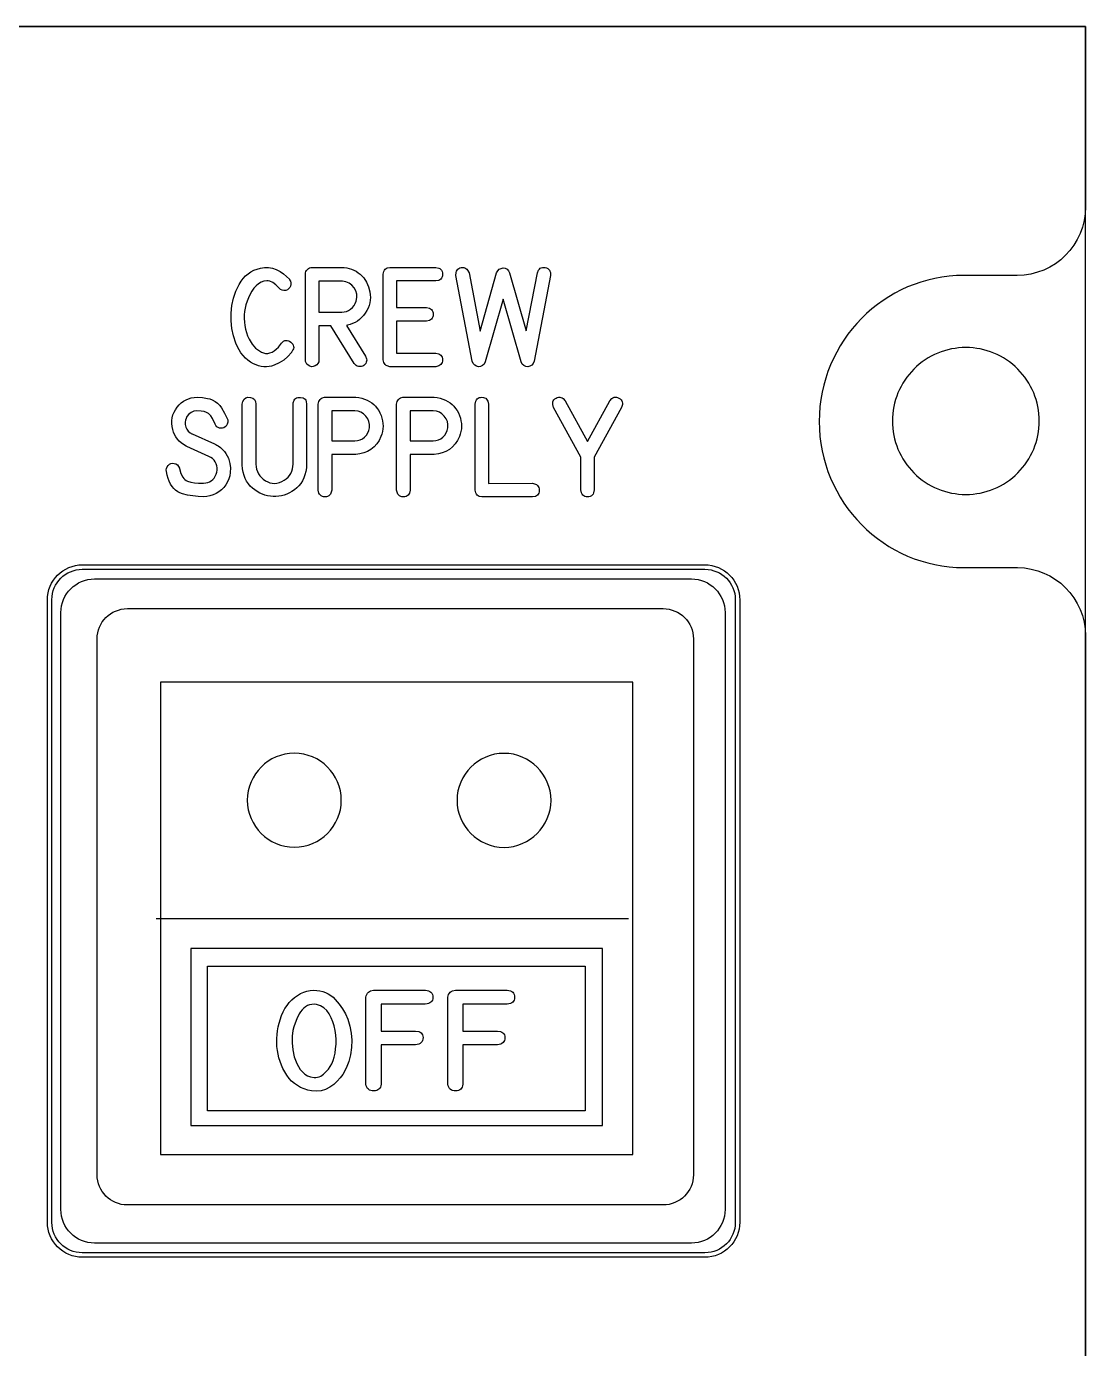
# Model space of a CAD drawing. Extents: x 214 to 359, y 82 to 686.
# Drawn here: x 323.5 to 359.38, y 207.11 to 251.9 of the extents above; entities that cross this region are included whole.
import ezdxf

# ---------------------------------------------------------------- set-up
doc = ezdxf.new("R2010")
doc.units = 0
for name, color, linetype in [('_BACKPANEL', 5, 'CONTINUOUS'), ('_ENGRAVING', 105, 'CONTINUOUS'), ('_LABELS', 30, 'CONTINUOUS'), ('_TOPLAYER', 1, 'CONTINUOUS')]:
    doc.layers.add(name, color=color, linetype=linetype)

msp = doc.modelspace()

# ---------------------------------------------------------------- linework, layer by layer
at = {"layer": '_BACKPANEL'}
for points in [[(359.375, 251.9), (214.375, 251.9), (214.375, 251.592), (214.375, 167.374), (214.375, 157.849), (355.624, 83.62), (358.386, 82.157), (358.497, 82.104), (358.611, 82.068), (358.675, 82.056), (358.743, 82.051), (358.87, 82.064), (358.989, 82.101), (359.096, 82.16), (359.19, 82.238), (359.267, 82.332), (359.325, 82.441), (359.362, 82.56), (359.375, 82.689), (359.375, 85.898), (359.375, 91.174), (359.375, 251.511)], [(325.387, 233.51), (346.482, 233.51), (346.587, 233.504), (346.69, 233.489), (346.788, 233.464), (346.883, 233.429), (346.973, 233.386), (347.057, 233.335), (347.136, 233.276), (347.209, 233.209), (347.275, 233.137), (347.334, 233.057), (347.386, 232.973), (347.429, 232.883), (347.463, 232.788), (347.489, 232.69), (347.504, 232.588), (347.509, 232.482), (347.509, 211.387), (347.504, 211.282), (347.489, 211.18), (347.463, 211.081), (347.429, 210.987), (347.386, 210.897), (347.334, 210.812), (347.275, 210.733), (347.209, 210.66), (347.136, 210.594), (347.057, 210.535), (346.973, 210.483), (346.883, 210.44), (346.788, 210.406), (346.69, 210.381), (346.587, 210.365), (346.482, 210.36), (325.387, 210.36), (325.281, 210.365), (325.179, 210.381), (325.08, 210.406), (324.986, 210.44), (324.896, 210.483), (324.811, 210.535), (324.732, 210.594), (324.66, 210.66), (324.593, 210.733), (324.534, 210.812), (324.483, 210.897), (324.44, 210.987), (324.405, 211.081), (324.38, 211.18), (324.365, 211.282), (324.359, 211.387), (324.359, 232.482), (324.365, 232.588), (324.38, 232.69), (324.405, 232.788), (324.44, 232.883), (324.483, 232.973), (324.534, 233.057), (324.593, 233.137), (324.66, 233.209), (324.732, 233.276), (324.811, 233.335), (324.896, 233.386), (324.986, 233.429), (325.08, 233.464), (325.179, 233.489), (325.281, 233.504)]]:
    msp.add_lwpolyline(points, close=True, dxfattribs=at)
msp.add_lwpolyline([(355.32, 236.046, 0.414214), (357.808, 238.534, 0.414214), (355.32, 241.022, 0.414214), (352.832, 238.534, 0.414214)], format="xyb", close=True, dxfattribs=at)
at = {"layer": '_ENGRAVING'}
for points in [[(332.501, 240.9), (332.487, 240.879), (332.479, 240.867), (332.472, 240.857), (332.353, 240.716), (332.217, 240.597), (332.064, 240.5), (331.893, 240.425), (331.804, 240.397), (331.715, 240.379), (331.626, 240.371), (331.537, 240.372), (331.449, 240.382), (331.361, 240.403), (331.274, 240.432), (331.187, 240.471), (331.089, 240.527), (330.998, 240.592), (330.914, 240.666), (330.836, 240.748), (330.765, 240.84), (330.701, 240.94), (330.644, 241.049), (330.593, 241.168), (330.512, 241.416), (330.458, 241.668), (330.431, 241.926), (330.43, 242.188), (330.458, 242.448), (330.512, 242.696), (330.594, 242.934), (330.704, 243.161), (330.77, 243.267), (330.842, 243.362), (330.921, 243.447), (331.007, 243.522), (331.101, 243.586), (331.201, 243.64), (331.308, 243.683), (331.422, 243.716), (331.557, 243.737), (331.692, 243.735), (331.827, 243.71), (331.962, 243.663), (332.09, 243.598), (332.206, 243.522), (332.311, 243.434), (332.403, 243.334), (332.411, 243.322), (332.441, 243.272), (332.456, 243.219), (332.456, 243.164), (332.442, 243.106), (332.415, 243.053), (332.38, 243.011), (332.336, 242.98), (332.282, 242.959), (332.221, 242.952), (332.163, 242.962), (332.107, 242.99), (332.053, 243.035), (331.946, 243.146), (331.842, 243.225), (331.739, 243.27), (331.688, 243.28), (331.638, 243.281), (331.541, 243.267), (331.449, 243.234), (331.362, 243.183), (331.28, 243.114), (331.205, 243.029), (331.136, 242.934), (331.073, 242.827), (331.018, 242.71), (330.97, 242.589), (330.933, 242.471), (330.906, 242.358), (330.889, 242.248), (330.878, 242.128), (330.876, 242.008), (330.881, 241.887), (330.894, 241.766), (330.916, 241.647), (330.948, 241.531), (330.989, 241.419), (331.04, 241.311), (331.143, 241.141), (331.199, 241.069), (331.259, 241.006), (331.321, 240.952), (331.387, 240.906), (331.456, 240.87), (331.527, 240.842), (331.601, 240.826), (331.674, 240.824), (331.746, 240.838), (331.818, 240.866), (331.89, 240.909), (331.961, 240.967), (332.031, 241.04), (332.102, 241.128), (332.132, 241.171), (332.17, 241.209), (332.209, 241.237), (332.248, 241.256), (332.288, 241.265), (332.328, 241.265), (332.369, 241.255), (332.41, 241.235), (332.452, 241.206), (332.518, 241.136), (332.538, 241.1), (332.549, 241.062), (332.55, 241.023), (332.543, 240.983), (332.527, 240.942)], [(334.985, 240.731), (335.02, 240.642), (335.025, 240.6), (335.022, 240.56), (335.011, 240.522), (334.991, 240.486), (334.927, 240.419), (334.887, 240.396), (334.844, 240.381), (334.798, 240.377), (334.749, 240.381), (334.702, 240.394), (334.662, 240.416), (334.629, 240.445), (334.602, 240.483), (333.808, 241.762), (333.405, 241.762), (333.405, 240.606), (333.397, 240.54), (333.373, 240.483), (333.333, 240.437), (333.278, 240.4), (333.215, 240.378), (333.154, 240.374), (333.096, 240.39), (333.039, 240.424), (333, 240.46), (332.973, 240.503), (332.956, 240.552), (332.951, 240.606), (332.951, 243.508), (332.955, 243.554), (332.967, 243.596), (332.987, 243.635), (333.016, 243.67), (333.05, 243.7), (333.089, 243.721), (333.131, 243.734), (333.176, 243.738), (334.177, 243.738), (334.265, 243.734), (334.351, 243.723), (334.434, 243.705), (334.514, 243.679), (334.59, 243.646), (334.664, 243.606), (334.735, 243.559), (334.803, 243.504), (334.924, 243.379), (335.019, 243.238), (335.089, 243.082), (335.133, 242.91), (335.146, 242.814), (335.149, 242.72), (335.143, 242.628), (335.127, 242.537), (335.103, 242.447), (335.069, 242.359), (335.026, 242.273), (334.973, 242.188), (334.914, 242.109), (334.85, 242.037), (334.781, 241.974), (334.708, 241.918), (334.63, 241.872), (334.547, 241.833), (334.46, 241.802), (334.368, 241.78), (334.338, 241.775)], [(337.365, 243.28), (336.029, 243.28), (336.029, 242.381), (337.047, 242.381), (337.147, 242.354), (337.186, 242.332), (337.219, 242.306), (337.243, 242.274), (337.261, 242.237), (337.272, 242.195), (337.275, 242.147), (337.271, 242.1), (337.261, 242.058), (337.243, 242.021), (337.218, 241.989), (337.186, 241.963), (337.147, 241.942), (337.047, 241.915), (336.029, 241.915), (336.029, 240.836), (337.365, 240.836), (337.464, 240.809), (337.503, 240.787), (337.535, 240.761), (337.56, 240.729), (337.577, 240.693), (337.588, 240.651), (337.592, 240.604), (337.588, 240.558), (337.577, 240.516), (337.56, 240.48), (337.535, 240.448), (337.503, 240.422), (337.464, 240.401), (337.365, 240.374), (335.805, 240.374), (335.715, 240.399), (335.679, 240.42), (335.647, 240.446), (335.621, 240.478), (335.601, 240.516), (335.576, 240.608), (335.576, 243.508), (335.602, 243.604), (335.623, 243.642), (335.649, 243.674), (335.68, 243.699), (335.717, 243.719), (335.805, 243.738), (337.365, 243.738), (337.464, 243.717), (337.503, 243.697), (337.535, 243.671), (337.559, 243.639), (337.577, 243.601), (337.587, 243.557), (337.591, 243.507), (337.587, 243.457), (337.576, 243.413), (337.559, 243.375), (337.534, 243.344), (337.502, 243.319), (337.463, 243.299)], [(339.863, 243.551), (340.427, 241.586), (340.804, 243.551), (340.846, 243.645), (340.873, 243.68), (340.904, 243.707), (340.939, 243.725), (340.978, 243.735), (341.021, 243.737), (341.069, 243.731), (341.115, 243.718), (341.154, 243.699), (341.187, 243.674), (341.213, 243.644), (341.232, 243.607), (341.245, 243.565), (341.25, 243.464), (340.693, 240.563), (340.66, 240.483), (340.614, 240.425), (340.555, 240.389), (340.482, 240.374), (340.409, 240.382), (340.346, 240.413), (340.294, 240.465), (340.253, 240.54), (339.644, 242.659), (339.04, 240.54), (338.998, 240.463), (338.946, 240.41), (338.884, 240.381), (338.813, 240.374), (338.742, 240.391), (338.682, 240.427), (338.634, 240.485), (338.597, 240.563), (338.039, 243.464), (338.051, 243.569), (338.065, 243.612), (338.085, 243.649), (338.111, 243.679), (338.143, 243.704), (338.18, 243.722), (338.223, 243.734), (338.267, 243.739), (338.309, 243.736), (338.347, 243.725), (338.382, 243.706), (338.414, 243.679), (338.442, 243.644), (338.491, 243.551), (338.863, 241.583), (339.426, 243.551), (339.466, 243.622), (339.516, 243.674), (339.577, 243.706), (339.648, 243.718), (339.718, 243.71), (339.778, 243.679), (339.826, 243.626)], [(334.177, 242.224), (334.257, 242.23), (334.335, 242.249), (334.409, 242.281), (334.48, 242.325), (334.544, 242.38), (334.597, 242.443), (334.638, 242.513), (334.668, 242.592), (334.692, 242.715), (334.688, 242.832), (334.657, 242.944), (334.599, 243.049), (334.519, 243.14), (334.426, 243.208), (334.32, 243.253), (334.199, 243.275), (333.405, 243.275), (333.405, 242.224)], [(329.863, 237.76), (329.888, 237.749), (329.917, 237.734), (329.943, 237.719), (329.968, 237.703), (329.995, 237.688), (330.071, 237.632), (330.14, 237.57), (330.201, 237.504), (330.254, 237.432), (330.3, 237.356), (330.338, 237.274), (330.368, 237.187), (330.391, 237.095), (330.409, 236.944), (330.404, 236.79), (330.385, 236.68), (330.352, 236.574), (330.307, 236.473), (330.25, 236.375), (330.181, 236.286), (330.105, 236.207), (330.02, 236.139), (329.927, 236.081), (329.822, 236.032), (329.715, 235.997), (329.606, 235.976), (329.496, 235.969), (329.31, 235.975), (329.129, 235.994), (328.952, 236.024), (328.78, 236.067), (328.698, 236.097), (328.621, 236.137), (328.551, 236.187), (328.488, 236.248), (328.43, 236.318), (328.378, 236.399), (328.333, 236.491), (328.293, 236.592), (328.264, 236.704), (328.242, 236.819), (328.236, 236.877), (328.244, 236.931), (328.265, 236.982), (328.299, 237.029), (328.342, 237.067), (328.39, 237.091), (328.444, 237.102), (328.502, 237.098), (328.561, 237.078), (328.61, 237.044), (328.65, 236.997), (328.68, 236.936), (328.684, 236.922), (328.73, 236.761), (328.791, 236.636), (328.826, 236.587), (328.866, 236.548), (328.909, 236.517), (328.955, 236.495), (329.061, 236.465), (329.186, 236.445), (329.33, 236.434), (329.492, 236.432), (329.569, 236.437), (329.638, 236.451), (329.702, 236.475), (329.759, 236.508), (329.811, 236.551), (329.856, 236.603), (329.895, 236.664), (329.927, 236.735), (329.948, 236.804), (329.957, 236.873), (329.956, 236.944), (329.943, 237.016), (329.921, 237.086), (329.89, 237.15), (329.851, 237.208), (329.803, 237.259), (329.749, 237.299), (329.68, 237.337), (328.932, 237.671), (328.907, 237.684), (328.82, 237.736), (328.741, 237.794), (328.671, 237.856), (328.61, 237.924), (328.557, 237.997), (328.513, 238.075), (328.478, 238.158), (328.452, 238.246), (328.43, 238.35), (328.42, 238.452), (328.422, 238.55), (328.435, 238.646), (328.46, 238.74), (328.496, 238.83), (328.544, 238.918), (328.603, 239.003), (328.67, 239.082), (328.743, 239.15), (328.82, 239.208), (328.903, 239.255), (328.99, 239.291), (329.083, 239.318), (329.181, 239.333), (329.284, 239.339), (329.462, 239.334), (329.63, 239.302), (329.711, 239.28), (329.793, 239.248), (329.889, 239.195), (329.973, 239.133), (330.045, 239.061), (330.105, 238.981), (330.208, 238.804), (330.3, 238.614), (330.315, 238.571), (330.32, 238.494), (330.299, 238.424), (330.258, 238.362), (330.225, 238.332), (330.181, 238.307), (330.136, 238.292), (330.089, 238.289), (330.04, 238.296), (329.993, 238.313), (329.952, 238.34), (329.916, 238.378), (329.887, 238.428), (329.797, 238.623), (329.74, 238.714), (329.664, 238.788), (329.595, 238.827), (329.522, 238.854), (329.416, 238.872), (329.268, 238.877), (329.166, 238.864), (329.077, 238.828), (329, 238.769), (328.936, 238.686), (328.904, 238.624), (328.883, 238.559), (328.875, 238.49), (328.878, 238.418), (328.897, 238.331), (328.932, 238.255), (328.981, 238.19), (329.046, 238.134), (329.061, 238.124), (329.079, 238.113), (329.096, 238.105), (329.116, 238.096)], [(332.988, 237.076), (332.988, 237.044), (332.982, 236.945), (332.96, 236.823), (332.931, 236.709), (332.893, 236.604), (332.846, 236.507), (332.791, 236.418), (332.728, 236.337), (332.656, 236.265), (332.576, 236.201), (332.491, 236.145), (332.404, 236.097), (332.316, 236.057), (332.227, 236.025), (332.136, 236.001), (332.044, 235.985), (331.95, 235.977), (331.855, 235.977), (331.76, 235.985), (331.668, 236), (331.577, 236.024), (331.489, 236.056), (331.402, 236.095), (331.317, 236.142), (331.235, 236.198), (331.155, 236.261), (331.08, 236.332), (331.014, 236.411), (330.957, 236.497), (330.91, 236.591), (330.871, 236.693), (330.841, 236.802), (330.821, 236.919), (330.81, 237.044), (330.81, 237.076), (330.81, 239.108), (330.814, 239.155), (330.827, 239.197), (330.873, 239.27), (330.931, 239.318), (331.001, 239.339), (331.085, 239.334), (331.164, 239.306), (331.22, 239.259), (331.254, 239.193), (331.265, 239.108), (331.265, 237.076), (331.276, 236.985), (331.295, 236.899), (331.323, 236.819), (331.359, 236.745), (331.404, 236.677), (331.458, 236.616), (331.521, 236.56), (331.593, 236.51), (331.669, 236.469), (331.746, 236.44), (331.824, 236.424), (331.903, 236.42), (331.984, 236.428), (332.065, 236.449), (332.147, 236.481), (332.23, 236.526), (332.3, 236.575), (332.36, 236.63), (332.411, 236.692), (332.451, 236.76), (332.482, 236.834), (332.507, 236.911), (332.524, 236.992), (332.534, 237.076), (332.534, 239.108), (332.537, 239.152), (332.566, 239.24), (332.589, 239.273), (332.617, 239.299), (332.65, 239.319), (332.688, 239.331), (332.781, 239.335), (332.872, 239.314), (332.907, 239.294), (332.936, 239.269), (332.959, 239.237), (332.975, 239.2), (332.988, 239.108)], [(334.625, 239.339), (334.656, 239.339), (334.757, 239.327), (334.855, 239.307), (334.948, 239.279), (335.037, 239.243), (335.118, 239.2), (335.192, 239.15), (335.261, 239.094), (335.323, 239.032), (335.379, 238.963), (335.429, 238.887), (335.473, 238.806), (335.511, 238.717), (335.541, 238.626), (335.563, 238.536), (335.575, 238.446), (335.579, 238.356), (335.575, 238.267), (335.561, 238.179), (335.539, 238.091), (335.508, 238.004), (335.443, 237.874), (335.365, 237.759), (335.274, 237.659), (335.168, 237.573), (335.052, 237.504), (334.928, 237.452), (334.796, 237.417), (334.656, 237.399), (334.625, 237.398), (333.84, 237.398), (333.84, 236.197), (333.814, 236.095), (333.794, 236.055), (333.768, 236.022), (333.736, 235.997), (333.7, 235.979), (333.658, 235.968), (333.61, 235.964), (333.563, 235.968), (333.521, 235.979), (333.484, 235.997), (333.453, 236.022), (333.427, 236.055), (333.407, 236.095), (333.382, 236.197), (333.382, 239.108), (333.405, 239.199), (333.448, 239.268), (333.477, 239.294), (333.511, 239.314), (333.596, 239.339), (333.61, 239.339)], [(337.28, 239.339), (337.311, 239.339), (337.413, 239.327), (337.51, 239.307), (337.603, 239.279), (337.693, 239.243), (337.773, 239.2), (337.848, 239.15), (337.916, 239.094), (337.978, 239.032), (338.034, 238.963), (338.084, 238.887), (338.128, 238.806), (338.166, 238.717), (338.196, 238.626), (338.218, 238.536), (338.231, 238.446), (338.235, 238.356), (338.23, 238.267), (338.216, 238.179), (338.194, 238.091), (338.163, 238.004), (338.099, 237.874), (338.021, 237.759), (337.929, 237.659), (337.823, 237.573), (337.707, 237.504), (337.583, 237.452), (337.451, 237.417), (337.311, 237.399), (337.28, 237.398), (336.495, 237.398), (336.495, 236.197), (336.47, 236.095), (336.449, 236.055), (336.423, 236.022), (336.392, 235.997), (336.355, 235.979), (336.313, 235.968), (336.266, 235.964), (336.218, 235.968), (336.176, 235.979), (336.14, 235.997), (336.108, 236.022), (336.083, 236.055), (336.062, 236.095), (336.038, 236.197), (336.038, 239.108), (336.06, 239.199), (336.103, 239.268), (336.132, 239.294), (336.167, 239.314), (336.251, 239.339), (336.266, 239.339)], [(338.922, 235.963), (338.834, 235.982), (338.797, 236.001), (338.766, 236.027), (338.74, 236.058), (338.719, 236.097), (338.693, 236.192), (338.693, 239.105), (338.72, 239.208), (338.742, 239.249), (338.769, 239.282), (338.801, 239.307), (338.838, 239.325), (338.881, 239.335), (338.929, 239.338), (338.976, 239.333), (339.018, 239.322), (339.054, 239.303), (339.085, 239.277), (339.109, 239.245), (339.128, 239.205), (339.149, 239.105), (339.149, 236.422), (340.64, 236.424), (340.741, 236.399), (340.78, 236.378), (340.812, 236.352), (340.837, 236.319), (340.854, 236.281), (340.864, 236.237), (340.867, 236.188), (340.863, 236.138), (340.852, 236.095), (340.834, 236.058), (340.809, 236.026), (340.777, 236.001), (340.738, 235.982), (340.639, 235.963)], [(343.263, 239.218), (343.33, 239.296), (343.365, 239.322), (343.402, 239.338), (343.441, 239.345), (343.482, 239.343), (343.524, 239.331), (343.568, 239.311), (343.608, 239.284), (343.641, 239.253), (343.664, 239.219), (343.68, 239.182), (343.687, 239.141), (343.686, 239.096), (343.659, 238.996), (342.73, 237.304), (342.73, 236.202), (342.71, 236.099), (342.691, 236.059), (342.666, 236.026), (342.635, 236.001), (342.598, 235.982), (342.554, 235.971), (342.504, 235.968), (342.455, 235.971), (342.411, 235.982), (342.374, 236.001), (342.343, 236.026), (342.318, 236.059), (342.299, 236.099), (342.279, 236.202), (342.279, 237.304), (341.351, 238.996), (341.325, 239.095), (341.324, 239.139), (341.33, 239.18), (341.345, 239.218), (341.368, 239.251), (341.399, 239.281), (341.439, 239.308), (341.481, 239.329), (341.523, 239.34), (341.563, 239.342), (341.602, 239.336), (341.64, 239.32), (341.677, 239.295), (341.747, 239.218), (342.505, 237.838)], [(334.625, 238.874), (333.84, 238.874), (333.84, 237.864), (334.625, 237.864), (334.715, 237.872), (334.799, 237.895), (334.877, 237.934), (334.951, 237.989), (335.014, 238.056), (335.063, 238.13), (335.097, 238.212), (335.116, 238.302), (335.12, 238.413), (335.101, 238.516), (335.06, 238.612), (334.997, 238.702), (334.918, 238.777), (334.83, 238.831), (334.732, 238.863)], [(337.28, 238.874), (336.495, 238.874), (336.495, 237.864), (337.28, 237.864), (337.37, 237.872), (337.454, 237.895), (337.533, 237.934), (337.606, 237.989), (337.669, 238.056), (337.718, 238.13), (337.752, 238.212), (337.772, 238.302), (337.775, 238.413), (337.756, 238.516), (337.715, 238.612), (337.652, 238.702), (337.573, 238.777), (337.485, 238.831), (337.387, 238.863)], [(325.397, 233.663), (346.472, 233.663), (346.594, 233.657), (346.713, 233.639), (346.827, 233.61), (346.936, 233.57), (347.04, 233.52), (347.139, 233.46), (347.23, 233.392), (347.315, 233.315), (347.391, 233.231), (347.46, 233.139), (347.519, 233.041), (347.569, 232.937), (347.609, 232.827), (347.639, 232.713), (347.657, 232.594), (347.663, 232.472), (347.663, 211.397), (347.657, 211.275), (347.639, 211.156), (347.609, 211.042), (347.569, 210.933), (347.519, 210.829), (347.46, 210.73), (347.391, 210.639), (347.315, 210.554), (347.23, 210.478), (347.139, 210.409), (347.04, 210.35), (346.936, 210.3), (346.827, 210.26), (346.713, 210.231), (346.594, 210.213), (346.472, 210.206), (325.397, 210.206), (325.275, 210.213), (325.156, 210.231), (325.042, 210.26), (324.932, 210.3), (324.828, 210.35), (324.73, 210.409), (324.638, 210.478), (324.554, 210.554), (324.477, 210.639), (324.409, 210.73), (324.349, 210.829), (324.299, 210.933), (324.259, 211.042), (324.23, 211.156), (324.212, 211.275), (324.206, 211.397), (324.206, 232.472), (324.212, 232.594), (324.23, 232.713), (324.259, 232.827), (324.299, 232.937), (324.349, 233.041), (324.409, 233.139), (324.477, 233.231), (324.554, 233.315), (324.638, 233.392), (324.73, 233.46), (324.828, 233.52), (324.932, 233.57), (325.042, 233.61), (325.156, 233.639), (325.275, 233.657)], [(325.805, 233.185), (346.021, 233.185), (346.138, 233.179), (346.251, 233.162), (346.361, 233.134), (346.466, 233.095), (346.566, 233.047), (346.66, 232.99), (346.748, 232.925), (346.829, 232.851), (346.902, 232.77), (346.968, 232.682), (347.025, 232.588), (347.073, 232.488), (347.111, 232.383), (347.14, 232.273), (347.157, 232.16), (347.163, 232.043), (347.163, 211.827), (347.157, 211.71), (347.14, 211.596), (347.111, 211.486), (347.073, 211.381), (347.025, 211.282), (346.968, 211.187), (346.902, 211.099), (346.829, 211.018), (346.748, 210.945), (346.66, 210.879), (346.566, 210.822), (346.466, 210.774), (346.361, 210.736), (346.251, 210.708), (346.138, 210.691), (346.021, 210.685), (325.805, 210.685), (325.688, 210.691), (325.574, 210.708), (325.464, 210.736), (325.359, 210.774), (325.259, 210.822), (325.165, 210.879), (325.077, 210.945), (324.996, 211.018), (324.923, 211.099), (324.857, 211.187), (324.8, 211.282), (324.752, 211.381), (324.714, 211.486), (324.686, 211.596), (324.669, 211.71), (324.663, 211.827), (324.663, 232.043), (324.669, 232.16), (324.686, 232.273), (324.714, 232.383), (324.752, 232.488), (324.8, 232.588), (324.857, 232.682), (324.923, 232.77), (324.996, 232.851), (325.077, 232.925), (325.165, 232.99), (325.259, 233.047), (325.359, 233.095), (325.464, 233.134), (325.574, 233.162), (325.688, 233.179)]]:
    msp.add_lwpolyline(points, close=True, dxfattribs=at)
at = {"layer": '_LABELS'}
for points in [[(344.036, 213.685), (344.036, 229.687), (328.036, 229.687), (328.036, 213.685)], [(332.572, 227.279), (332.409, 227.271), (332.251, 227.247), (332.099, 227.207), (331.952, 227.154), (331.813, 227.087), (331.682, 227.007), (331.559, 226.916), (331.446, 226.813), (331.344, 226.7), (331.252, 226.577), (331.172, 226.446), (331.105, 226.307), (331.052, 226.161), (331.012, 226.008), (330.988, 225.85), (330.98, 225.687), (330.988, 225.525), (331.012, 225.367), (331.052, 225.214), (331.105, 225.068), (331.172, 224.929), (331.252, 224.797), (331.344, 224.675), (331.446, 224.562), (331.559, 224.459), (331.682, 224.368), (331.813, 224.288), (331.952, 224.221), (332.099, 224.167), (332.251, 224.128), (332.409, 224.104), (332.572, 224.096), (332.735, 224.104), (332.893, 224.128), (333.045, 224.167), (333.191, 224.221), (333.331, 224.288), (333.462, 224.368), (333.584, 224.459), (333.697, 224.562), (333.8, 224.675), (333.892, 224.797), (333.971, 224.929), (334.038, 225.068), (334.092, 225.214), (334.131, 225.367), (334.155, 225.525), (334.164, 225.687), (334.155, 225.85), (334.131, 226.008), (334.092, 226.161), (334.038, 226.307), (333.971, 226.446), (333.892, 226.577), (333.8, 226.7), (333.697, 226.813), (333.584, 226.916), (333.462, 227.007), (333.331, 227.087), (333.191, 227.154), (333.045, 227.207), (332.893, 227.247), (332.735, 227.271)], [(339.675, 227.276), (339.512, 227.267), (339.354, 227.243), (339.202, 227.204), (339.055, 227.151), (338.916, 227.084), (338.785, 227.004), (338.662, 226.912), (338.549, 226.809), (338.447, 226.696), (338.355, 226.574), (338.275, 226.443), (338.208, 226.304), (338.155, 226.157), (338.115, 226.005), (338.091, 225.847), (338.083, 225.684), (338.091, 225.521), (338.115, 225.363), (338.155, 225.211), (338.208, 225.065), (338.275, 224.925), (338.355, 224.794), (338.447, 224.672), (338.549, 224.559), (338.662, 224.456), (338.785, 224.364), (338.916, 224.285), (339.055, 224.217), (339.202, 224.164), (339.354, 224.125), (339.512, 224.101), (339.675, 224.092), (339.838, 224.101), (339.996, 224.125), (340.148, 224.164), (340.294, 224.217), (340.434, 224.285), (340.565, 224.364), (340.687, 224.456), (340.8, 224.559), (340.903, 224.672), (340.995, 224.794), (341.074, 224.925), (341.141, 225.065), (341.195, 225.211), (341.234, 225.363), (341.258, 225.521), (341.267, 225.684), (341.258, 225.847), (341.234, 226.005), (341.195, 226.157), (341.141, 226.304), (341.074, 226.443), (340.995, 226.574), (340.903, 226.696), (340.8, 226.809), (340.687, 226.912), (340.565, 227.004), (340.434, 227.084), (340.294, 227.151), (340.148, 227.204), (339.996, 227.243), (339.838, 227.267)], [(329.063, 220.668), (329.063, 220.526), (329.063, 214.668), (343.009, 214.668), (343.009, 220.668)], [(329.634, 220.07), (342.42, 220.07), (342.42, 215.168), (329.634, 215.168)], [(334.387, 218.269), (334.457, 218.036), (334.502, 217.798), (334.52, 217.556), (334.513, 217.31), (334.479, 217.067), (334.418, 216.834), (334.331, 216.613), (334.216, 216.402), (334.128, 216.28), (334.025, 216.166), (333.908, 216.063), (333.776, 215.969), (333.633, 215.894), (333.482, 215.848), (333.324, 215.831), (333.159, 215.844), (333.026, 215.871), (332.901, 215.91), (332.784, 215.959), (332.674, 216.02), (332.573, 216.091), (332.48, 216.173), (332.395, 216.266), (332.318, 216.371), (332.249, 216.482), (332.188, 216.596), (332.134, 216.714), (332.089, 216.834), (332.051, 216.958), (332.021, 217.085), (331.998, 217.214), (331.984, 217.347), (331.977, 217.481), (331.978, 217.615), (331.986, 217.747), (332.002, 217.879), (332.025, 218.009), (332.056, 218.139), (332.141, 218.396), (332.195, 218.519), (332.256, 218.634), (332.325, 218.74), (332.401, 218.837), (332.485, 218.925), (332.576, 219.005), (332.674, 219.076), (332.78, 219.138), (332.889, 219.188), (332.999, 219.223), (333.113, 219.245), (333.228, 219.252), (333.337, 219.247), (333.441, 219.232), (333.54, 219.208), (333.633, 219.174), (333.722, 219.131), (333.805, 219.078), (333.884, 219.015), (333.957, 218.942), (334.09, 218.784), (334.206, 218.619), (334.305, 218.448)], [(334.999, 216.072), (334.999, 219.015), (335.011, 219.067), (335.028, 219.112), (335.051, 219.151), (335.08, 219.184), (335.115, 219.211), (335.156, 219.231), (335.257, 219.252), (337.012, 219.252), (337.071, 219.244), (337.122, 219.23), (337.165, 219.21), (337.201, 219.183), (337.228, 219.151), (337.248, 219.112), (337.26, 219.067), (337.264, 219.016), (337.26, 218.964), (337.248, 218.919), (337.228, 218.881), (337.2, 218.849), (337.164, 218.823), (337.12, 218.803), (337.068, 218.79), (337.008, 218.783), (335.509, 218.783), (335.509, 217.87), (336.678, 217.87), (336.788, 217.85), (336.831, 217.831), (336.867, 217.806), (336.895, 217.775), (336.915, 217.737), (336.927, 217.694), (336.932, 217.645), (336.929, 217.596), (336.917, 217.552), (336.898, 217.513), (336.87, 217.48), (336.835, 217.452), (336.791, 217.43), (336.678, 217.402), (335.509, 217.402), (335.509, 216.072), (335.501, 216.018), (335.487, 215.971), (335.466, 215.931), (335.438, 215.899), (335.404, 215.873), (335.364, 215.854), (335.317, 215.843), (335.263, 215.839), (335.209, 215.841), (335.161, 215.852), (335.119, 215.87), (335.084, 215.895), (335.054, 215.928), (335.03, 215.969), (335.011, 216.017)], [(337.771, 216.072), (337.771, 219.015), (337.783, 219.067), (337.8, 219.112), (337.823, 219.151), (337.852, 219.184), (337.887, 219.211), (337.928, 219.231), (338.029, 219.252), (339.784, 219.252), (339.843, 219.244), (339.894, 219.23), (339.937, 219.21), (339.973, 219.183), (340, 219.151), (340.02, 219.112), (340.032, 219.067), (340.036, 219.016), (340.032, 218.964), (340.02, 218.919), (340, 218.881), (339.972, 218.849), (339.936, 218.823), (339.892, 218.803), (339.84, 218.79), (339.78, 218.783), (338.281, 218.783), (338.281, 217.87), (339.45, 217.87), (339.56, 217.85), (339.603, 217.831), (339.639, 217.806), (339.667, 217.775), (339.687, 217.737), (339.699, 217.694), (339.704, 217.645), (339.701, 217.596), (339.689, 217.552), (339.67, 217.513), (339.642, 217.48), (339.606, 217.452), (339.563, 217.43), (339.45, 217.402), (338.281, 217.402), (338.281, 216.072), (338.273, 216.018), (338.259, 215.971), (338.238, 215.931), (338.21, 215.899), (338.176, 215.873), (338.136, 215.854), (338.089, 215.843), (338.035, 215.839), (337.981, 215.841), (337.933, 215.852), (337.891, 215.87), (337.855, 215.895), (337.825, 215.928), (337.801, 215.969), (337.783, 216.017)], [(333.243, 218.778), (333.162, 218.773), (333.086, 218.757), (333.015, 218.731), (332.95, 218.695), (332.889, 218.649), (332.834, 218.592), (332.783, 218.525), (332.738, 218.448), (332.66, 218.288), (332.598, 218.141), (332.552, 218.007), (332.521, 217.884), (332.498, 217.696), (332.496, 217.472), (332.519, 217.231), (332.572, 216.994), (332.61, 216.879), (332.656, 216.769), (332.71, 216.666), (332.773, 216.568), (332.845, 216.482), (332.928, 216.411), (333.021, 216.356), (333.125, 216.317), (333.247, 216.296), (333.305, 216.296), (333.361, 216.304), (333.415, 216.319), (333.466, 216.342), (333.563, 216.41), (333.649, 216.494), (333.724, 216.581), (333.788, 216.671), (333.841, 216.763), (333.885, 216.866), (333.922, 216.985), (333.951, 217.118), (333.972, 217.267), (333.985, 217.422), (333.986, 217.578), (333.977, 217.734), (333.956, 217.89), (333.924, 218.041), (333.88, 218.185), (333.823, 218.322), (333.754, 218.45), (333.671, 218.563), (333.572, 218.654), (333.457, 218.722), (333.326, 218.768)]]:
    msp.add_lwpolyline(points, close=True, dxfattribs=at)
msp.add_lwpolyline([(327.897, 221.686), (343.897, 221.686)], dxfattribs=at)
at = {"layer": '_TOPLAYER'}
msp.add_lwpolyline([(214.375, 251.9), (359.375, 251.9), (359.375, 251.9), (359.375, 247.285), (359.375, 245.79), (359.363, 245.553), (359.328, 245.322), (359.271, 245.099), (359.193, 244.886), (359.096, 244.682), (358.98, 244.491), (358.846, 244.312), (358.697, 244.147), (358.532, 243.997), (358.354, 243.863), (358.163, 243.747), (357.96, 243.649), (357.748, 243.571), (357.526, 243.513), (357.296, 243.478), (357.059, 243.466), (355.258, 243.466), (355.005, 243.46), (354.756, 243.44), (354.511, 243.409), (354.269, 243.365), (354.032, 243.309), (353.799, 243.242), (353.571, 243.164), (353.348, 243.075), (353.131, 242.976), (352.919, 242.866), (352.714, 242.746), (352.515, 242.617), (352.323, 242.479), (352.137, 242.331), (351.959, 242.175), (351.789, 242.011), (351.626, 241.839), (351.472, 241.659), (351.327, 241.472), (351.19, 241.278), (351.062, 241.077), (350.944, 240.87), (350.836, 240.656), (350.738, 240.437), (350.65, 240.213), (350.573, 239.983), (350.507, 239.749), (350.452, 239.51), (350.409, 239.267), (350.377, 239.021), (350.358, 238.77), (350.352, 238.517), (350.358, 238.264), (350.377, 238.013), (350.409, 237.767), (350.452, 237.524), (350.507, 237.285), (350.573, 237.051), (350.65, 236.821), (350.738, 236.597), (350.836, 236.378), (350.944, 236.165), (351.062, 235.957), (351.19, 235.756), (351.327, 235.562), (351.472, 235.375), (351.626, 235.195), (351.789, 235.023), (351.959, 234.859), (352.137, 234.703), (352.323, 234.556), (352.515, 234.417), (352.714, 234.288), (352.919, 234.168), (353.131, 234.059), (353.348, 233.959), (353.571, 233.87), (353.799, 233.792), (354.032, 233.725), (354.269, 233.669), (354.511, 233.625), (354.756, 233.594), (355.005, 233.575), (355.258, 233.568), (357.07, 233.568), (357.306, 233.555), (357.534, 233.519), (357.754, 233.462), (357.965, 233.383), (358.166, 233.285), (358.356, 233.169), (358.533, 233.036), (358.696, 232.887), (358.844, 232.723), (358.977, 232.545), (359.092, 232.354), (359.19, 232.153), (359.268, 231.941), (359.325, 231.719), (359.362, 231.49), (359.375, 231.254), (359.375, 229.751), (359.375, 192.261)], dxfattribs=at)
msp.add_lwpolyline([(326.917, 232.178), (345.066, 232.178), (345.172, 232.173), (345.274, 232.157), (345.372, 232.132), (345.466, 232.098), (345.556, 232.055), (345.64, 232.004), (345.719, 231.945), (345.792, 231.879), (345.858, 231.806), (345.917, 231.727), (345.968, 231.642), (346.011, 231.553), (346.046, 231.458), (346.071, 231.36), (346.086, 231.258), (346.092, 231.153), (346.092, 213.004), (346.086, 212.898), (346.071, 212.796), (346.046, 212.698), (346.011, 212.604), (345.968, 212.514), (345.917, 212.429), (345.858, 212.351), (345.792, 212.278), (345.719, 212.212), (345.64, 212.153), (345.556, 212.102), (345.466, 212.059), (345.372, 212.024), (345.274, 211.999), (345.172, 211.984), (345.066, 211.978), (326.917, 211.978), (326.812, 211.984), (326.71, 211.999), (326.611, 212.024), (326.517, 212.059), (326.427, 212.102), (326.343, 212.153), (326.264, 212.212), (326.191, 212.278), (326.125, 212.351), (326.066, 212.429), (326.015, 212.514), (325.972, 212.604), (325.938, 212.698), (325.912, 212.796), (325.897, 212.898), (325.892, 213.004), (325.892, 231.153), (325.897, 231.258), (325.912, 231.36), (325.938, 231.458), (325.972, 231.553), (326.015, 231.642), (326.066, 231.727), (326.125, 231.806), (326.191, 231.879), (326.264, 231.945), (326.343, 232.004), (326.427, 232.055), (326.517, 232.098), (326.611, 232.132), (326.71, 232.157), (326.812, 232.173)], close=True, dxfattribs=at)

doc.saveas('drawing.dxf')
